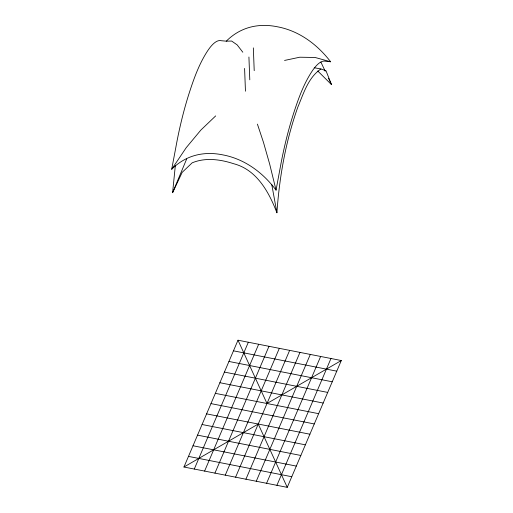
<?xml version="1.0" encoding="UTF-8"?>
<svg xmlns="http://www.w3.org/2000/svg" width="513" height="513" viewBox="0 0 513 513"><rect width="100%" height="100%" fill="white"/><g stroke="black" fill="none" stroke-linecap="round" stroke-linejoin="round"><path stroke-width="0.77" d="M317.759 70.999L331.507 84.645L325.986 70.73L320.926 68.96C308.166 77.585 303.491 93.648 297.803 107.204C285.722 141.171 279.399 176.876 276.917 212.78C268.947 192.067 256.776 169.688 233.614 163.705C220.359 159.363 205.38 157.305 192.163 162.833L182.173 172.349L172.599 192.696L175.331 165.609M276.045 190.143L280.181 167.898A104.466 23.399 -78.9 0 1 293.109 114.931C297.79 100.362 302.875 85.729 311.096 72.718A104.472 23.399 -78.9 0 1 325.62 61.265L330.629 61.772C317.367 44.516 299.226 30.87 277.514 26.804C258.366 22.861 240.353 27.157 226.291 41.162L221.289 40.726A104.472 23.399 -78.9 0 0 206.765 52.185C198.544 65.196 193.459 79.829 188.778 94.398A104.466 23.399 -78.9 0 0 175.85 147.366L171.701 169.271C185.744 155.234 203.776 150.957 222.918 154.894C244.675 158.998 262.989 172.618 276.045 190.143L269.678 164.115L263.477 142.37L257.411 124.12M172.599 192.696L186.649 159.024M183.949 467.022L238 340.202L341.299 360.53L287.248 487.35L183.949 467.022L258.244 424.039L287.248 487.35M194.28 469.055L248.33 342.235M204.604 471.088L258.661 344.268M214.934 473.121L268.992 346.301M225.265 475.153L279.322 348.333M235.595 477.186L289.646 350.366M245.926 479.219L299.977 352.399M256.256 481.252L310.307 354.432M266.587 483.284L320.638 356.464M276.917 485.317L330.968 358.497M171.701 169.271L186.213 147.686L200.878 130.052L215.678 115.906M341.299 360.53L266.997 403.507L238 340.202M284.548 60.438L299.772 57.212L315.123 57.482L330.629 61.772M226.291 41.162L231.658 41.053L237.173 44.894L242.816 52.223M314.225 67.735L320.926 68.96M233.466 350.828L336.772 371.162M228.939 361.46L332.238 381.787M224.412 372.085L327.711 392.419M219.878 382.717L323.177 403.045M215.351 393.343L318.65 413.677M210.971 403.609L314.27 423.943M206.598 413.876L309.897 434.21M202.064 424.507L305.37 444.835M197.537 435.133L300.836 455.467M193.01 445.765L296.309 466.093M188.476 456.39L291.775 476.724M320.894 62.092L325.21 71.256M328.525 78.303L331.507 84.645M271.813 184.783L276.917 212.78M253.339 47.882L254.211 70.666M248.92 57.02L249.793 79.81M244.586 68.415L245.458 91.205"/></g></svg>
